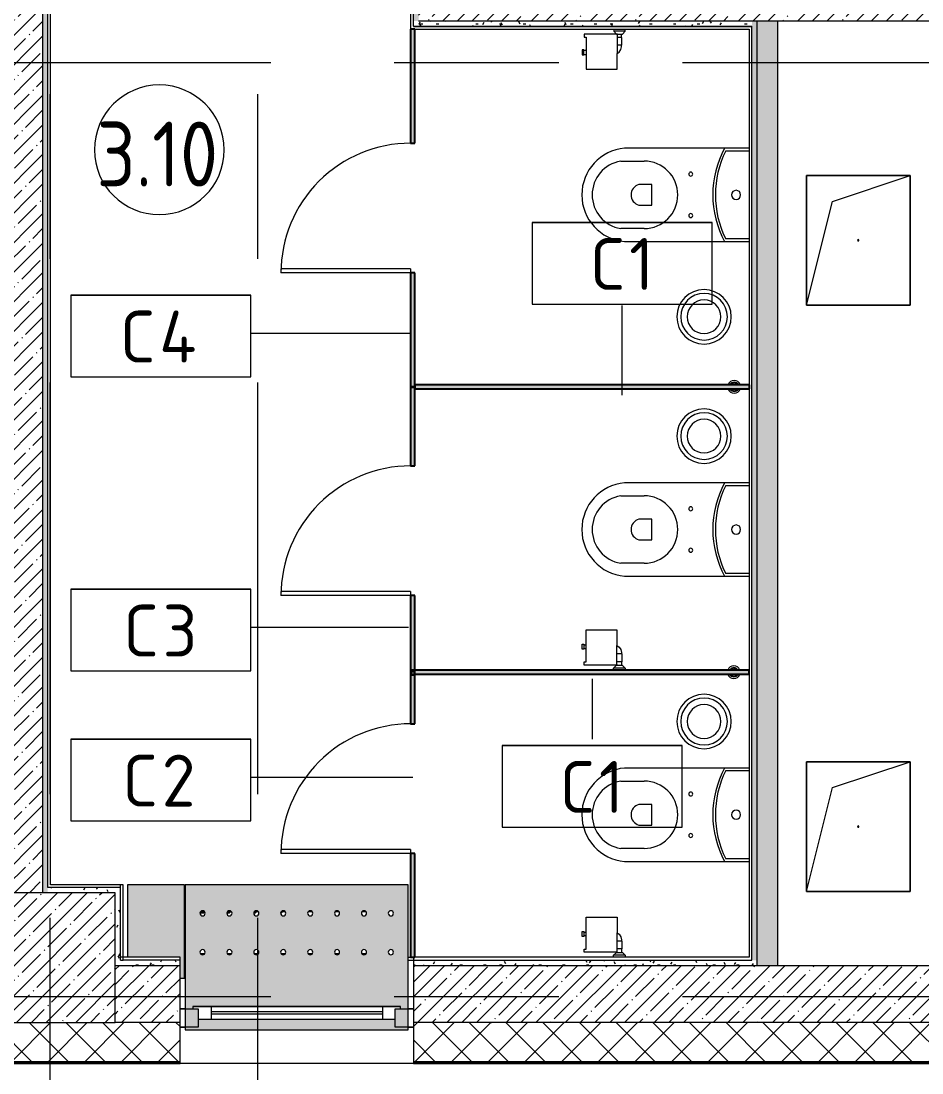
# Model space of a CAD drawing. Header units: millimetres. Extents: x 957 to 228198, y -8553 to 29000.
# Drawn here: x 55299 to 58773, y -295 to 3760 of the extents above; entities that cross this region are included whole.
import ezdxf

# ---------------------------------------------------------------- set-up
doc = ezdxf.new("R2010")
doc.units = ezdxf.units.MM
doc.linetypes.add('Осевая', pattern=[3175, 635, -476.25, 1587.5, -476.25])
for name, color, linetype, lineweight in [('A-AREA-IDEN', 7, 'Continuous', 9), ('A-DETL-GENF', 7, 'Continuous', 9), ('A-GENM', 7, 'Continuous', 9), ('A-GENM-1', 7, 'Continuous', 25), ('A-GENM-IDEN', 7, 'Continuous', 9), ('A-GLAZ', 7, 'Continuous', 9), ('A-GLAZ-1', 7, 'Continuous', 13), ('A-WALL', 7, 'Continuous', 9), ('I-WALL', 7, 'Continuous', 9), ('P-SANR-FIXT-1', 7, 'Continuous', 13), ('S-COLS', 7, 'Continuous', 9), ('Знаки', 7, 'Continuous', 9), ('Оси-2', 7, 'Осевая', 9)]:
    doc.layers.add(name, color=color, linetype=linetype, lineweight=lineweight)
for name, color, linetype, lineweight, true_color in [('A-DOOR-1', 7, 'Continuous', 9, 0xc0c0c0), ('A-WALL-1', 9, 'Continuous', 9, 0x808080), ('A-WALL-FNSH-1', 9, 'Continuous', 9, 0x808080), ('M-EQPM-1', 7, 'Continuous', 9, 0xb2b2b2), ('P-SANR-FIXT-2', 9, 'Continuous', 13, 0x808080)]:
    doc.layers.add(name, color=color, linetype=linetype, lineweight=lineweight, true_color=true_color)
doc.styles.add('GOST Common_3', font='GOST_Common.ttf', dxfattribs={"height": 200})
doc.styles.add('GOST Common_4', font='GOST_Common.ttf', dxfattribs={"width": 0.9, "height": 250})
pattern_1 = [(45, (-10247.55, 0), (-57.02463, 57.02463), []), (45, (-10190.526, 0), (-57.02463, 57.02463), [100.806, -20.161, 3.353, -16.808])]
pattern_2 = [(0, (-10247.55, 0), (121.92, 30.48), [10.058, -81.382, 10.058, -81.382, -487.68]), (0, (-10247.55, 0), (121.92, 30.48), [-182.88, 10.058, -172.822, 10.058, -81.382, -213.36]), (0, (-10247.55, 0), (121.92, 30.48), [-457.2, 10.058, -50.902, 10.058, -142.342]), (120, (-10201.83, 15.24), (-87.356454, 90.345817), [10.058, -81.382, 10.058, -81.382, -487.68]), (120, (-10201.83, 15.24), (-87.356454, 90.345817), [-182.88, 10.058, -172.822, 10.058, -81.382, -213.36]), (120, (-10201.83, 15.24), (-87.356454, 90.345817), [-457.2, 10.058, -50.902, 10.058, -142.342]), (240, (-10186.59, 76.2), (-34.563546, -120.825817), [10.058, -81.382, 10.058, -81.382, -487.68]), (240, (-10186.59, 76.2), (-34.563546, -120.825817), [-182.88, 10.058, -172.822, 10.058, -81.382, -213.36]), (240, (-10186.59, 76.2), (-34.563546, -120.825817), [-457.2, 10.058, -50.902, 10.058, -142.342])]

# ---------------------------------------------------------------- blocks, each defined once
blk = doc.blocks.new('BSC_Колонна _Прямоугольная - 500х500-V10-План расстановки мебели и оборудования 3 этажа в осях 12-23')
at = {"layer": 'S-COLS'}
h = blk.add_hatch(dxfattribs=at)
h.set_pattern_fill('FP_11', color=256, style=0, pattern_type=2)
h.set_pattern_definition([(45, (-65660, -150), (-57.02463, 57.02463), []), (45, (-65602.975, -150), (-57.02463, 57.02463), [100.806, -20.161, 3.353, -16.808])])
h.paths.add_polyline_path([(247.2, -250), (250, -250), (250, 250), (-250, 250), (-250, -250), (-30, -250)])
for p, q in [((250, 250), (-250, 250)), ((-250, 250), (-250, -250)), ((250, -250), (250, 250)), ((-250, -250), (250, -250))]:
    blk.add_line(p, q, dxfattribs=at)
blk = doc.blocks.new('120_Окно_СКБ_1Ст - 120_Окно_СКБ_1Ст 900х2500_h_-V47-План расстановки мебели и оборудования 3 этажа в осях 12-23')
at = {"layer": 'A-GLAZ'}
for p, q in [((-430, -57), (-450, -57)), ((450, -57), (430, -57)), ((-330, -107), (330, -107)), ((330, -117), (-330, -117)), ((-450, -127), (-430, -127)), ((430, -127), (450, -127))]:
    blk.add_line(p, q, dxfattribs=at)
at = {"layer": 'A-GLAZ-1'}
for p, q in [((-450, -127), (-450, -57)), ((-450, -57), (-380, -57)), ((-380, -57), (-380, -127)), ((380, -127), (380, -57)), ((380, -57), (450, -57)), ((450, -57), (450, -127)), ((380, -87), (-380, -87)), ((-380, -87), (-380, -127)), ((-330, -137), (-330, -87)), ((330, -137), (330, -87)), ((380, -127), (380, -87)), ((-380, -127), (-450, -127)), ((-380, -127), (-400, -127)), ((-400, -127), (-400, -137)), ((-400, -137), (400, -137)), ((400, -137), (-400, -137)), ((450, -127), (380, -127)), ((400, -127), (380, -127)), ((400, -137), (400, -127))]:
    blk.add_line(p, q, dxfattribs=at)
blk = doc.blocks.new('GM_Отверстие прямоугольное _в плите_ - Отверстие-21609437-План расстановки мебели и оборудования 3 этажа в осях 12-23')
at = {"layer": 'A-GENM'}
for p, q in [((-200, -250), (-200, 250)), ((-200, 250), (200, 250)), ((200, 250), (-200, 250)), ((-200, 250), (-200, -250)), ((-100, 150), (200, 250)), ((200, 250), (200, -250)), ((200, -250), (200, 250)), ((-200, -250), (-100, 150)), ((200, -250), (-200, -250)), ((-200, -250), (200, -250))]:
    blk.add_line(p, q, dxfattribs=at)
for start, end in [(360, 180), (180, 360)]:
    blk.add_arc((0, 0), 2.5, start, end, dxfattribs=at)
blk = doc.blocks.new('radiator_prado_classic_z_tip_30_po exemplyaru - Classic Z Тип 30-500-V182-План расстановки мебели и оборудования 3 этажа в осях 12-23')
at = {"layer": 'M-EQPM-1'}
for p, q in [((32.5, 223), (18.4, 223)), ((18.4, 223), (32.5, 223)), ((34.9, 228), (21.3, 228)), ((21.3, 228), (34.9, 228)), ((34.9, 228), (21.3, 228)), ((21.3, 228), (34.9, 228)), ((32.5, 223), (36.1, 226.6)), ((36.1, 226.6), (32.5, 223)), ((132.5, 223), (122.1, 223)), ((122.1, 223), (132.5, 223)), ((138.6, 228), (125, 228)), ((125, 228), (137.5, 228)), ((137.5, 228), (125, 228)), ((125, 228), (137.5, 228)), ((132.5, 223), (137.5, 228)), ((137.5, 228), (132.5, 223)), ((232.5, 223), (225.9, 223)), ((225.9, 223), (232.5, 223)), ((242.4, 228), (228.8, 228)), ((228.8, 228), (237.5, 228)), ((237.5, 228), (228.8, 228)), ((228.8, 228), (237.5, 228)), ((232.5, 223), (237.5, 228)), ((237.5, 228), (232.5, 223)), ((237.5, 228), (242.4, 228)), ((332.5, 223), (329.6, 223)), ((329.6, 223), (332.5, 223)), ((346.1, 228), (332.5, 228)), ((332.5, 228), (337.5, 228)), ((337.5, 228), (332.5, 228)), ((332.5, 228), (337.5, 228)), ((332.5, 223), (337.5, 228)), ((337.5, 228), (332.5, 223)), ((337.5, 228), (346.1, 228)), ((433.8, 224.3), (437.5, 228)), ((437.5, 228), (433.8, 224.3)), ((449.9, 228), (436.3, 228)), ((436.3, 228), (437.5, 228)), ((437.5, 228), (436.3, 228)), ((436.3, 228), (437.5, 228)), ((437.5, 228), (449.9, 228)), ((553.6, 228), (540, 228)), ((540, 228), (553.6, 228)), ((657.4, 228), (643.8, 228)), ((643.8, 228), (657.4, 228)), ((35.4, 64), (20.7, 64)), ((20.7, 64), (35.4, 64)), ((139.2, 64), (124.5, 64)), ((124.5, 64), (139.2, 64)), ((242.9, 64), (228.2, 64)), ((228.2, 64), (242.9, 64)), ((346.7, 64), (332, 64)), ((332, 64), (346.7, 64)), ((450.4, 64), (435.7, 64)), ((435.7, 64), (450.4, 64)), ((554.2, 64), (539.5, 64)), ((539.5, 64), (554.2, 64)), ((657.9, 64), (643.2, 64)), ((643.2, 64), (657.9, 64))]:
    blk.add_line(p, q, dxfattribs=at)
blk = doc.blocks.new('131_Сантехническая перегородка_Дверь_ поз_4 - СД-1-30830986-План расстановки мебели и оборудования 3 этажа в осях 12-23')
at = {"layer": 'A-GENM'}
for points in [[(-190, -8), (250, -8), (250, 8), (-190, 8)], [(750, -3), (750, -8), (1190, -8), (1190, 8), (750, 8)]]:
    blk.add_hatch(color=256, dxfattribs=at).paths.add_polyline_path(points)
at = {"layer": 'A-DOOR-1'}
for p, q in [((266, 508), (250, 508)), ((250, 8), (250, 508)), ((266, 8), (266, 508)), ((266, 8), (250, 8))]:
    blk.add_line(p, q, dxfattribs=at)
blk.add_arc((250, 8), 500, 360, 90, dxfattribs=at)
at = {"layer": 'A-GENM-1'}
for p, q in [((250, 8), (-190, 8)), ((-190, 8), (-190, -8)), ((250, -8), (250, 8)), ((1190, 8), (750, 8)), ((750, 8), (750, -8)), ((1190, -8), (1190, 8)), ((-190, -8), (250, -8)), ((750, -8), (1190, -8))]:
    blk.add_line(p, q, dxfattribs=at)
blk = doc.blocks.new('131_Сантехническая перегородка_Дверь - СД-1-30819167-План расстановки мебели и оборудования 3 этажа в осях 12-23')
at = {"layer": 'A-GENM'}
for points in [[(0, -8), (2, -8), (2, 7.5), (18, 7.5), (18, -8), (305.2, -8), (305.2, 8), (0, 7.5)], [(805.2, -8), (1109, -8), (1109, 8), (805.2, 8)]]:
    blk.add_hatch(color=256, dxfattribs=at).paths.add_polyline_path(points)
at = {"layer": 'A-DOOR-1'}
for p, q in [((321.2, 508), (305.2, 508)), ((305.2, 8), (305.2, 508)), ((321.2, 8), (321.2, 508)), ((321.2, 8), (305.2, 8))]:
    blk.add_line(p, q, dxfattribs=at)
blk.add_arc((305.2, 8), 500, 360, 90, dxfattribs=at)
at = {"layer": 'A-GENM-1'}
for p, q in [((305.2, 8), (0, 8)), ((0, 8), (0, -8)), ((305.2, -8), (305.2, 8)), ((1110.4, 8), (805.2, 8)), ((805.2, 8), (805.2, -8)), ((1110.4, -8), (1110.4, 8)), ((0, -8), (305.2, -8)), ((805.2, -8), (1110.4, -8))]:
    blk.add_line(p, q, dxfattribs=at)
blk = doc.blocks.new('131_Сантехническая перегородка_Дверь_сдвиг_ - СД-1-30823593-План расстановки мебели и оборудования 3 этажа в осях 12-23')
at = {"layer": 'A-GENM'}
for points in [[(0, -3), (0, -8), (400, -8), (400, 8), (0, 8)], [(900, 8), (900, -8), (1089, -8), (1089, 8)]]:
    blk.add_hatch(color=256, dxfattribs=at).paths.add_polyline_path(points)
at = {"layer": 'A-DOOR-1'}
for p, q in [((416, 508), (400, 508)), ((400, 8), (400, 508)), ((416, 8), (416, 508)), ((416, 8), (400, 8))]:
    blk.add_line(p, q, dxfattribs=at)
blk.add_arc((400, 8), 500, 360, 90, dxfattribs=at)
at = {"layer": 'A-GENM-1'}
for p, q in [((400, 8), (0, 8)), ((0, 8), (0, -8)), ((400, -8), (400, 8)), ((1100, 8), (900, 8)), ((900, 8), (900, -8)), ((1100, -8), (1100, 8)), ((0, -8), (400, -8)), ((900, -8), (1100, -8))]:
    blk.add_line(p, q, dxfattribs=at)
blk = doc.blocks.new('131_Сантехническая перегородка - СП-4-30819166-План расстановки мебели и оборудования 3 этажа в осях 12-23')
at = {"layer": 'A-GENM'}
blk.add_hatch(color=256, dxfattribs=at).paths.add_polyline_path([(308.4, 8), (41.3, 8), (41.3, -8), (1330, -8), (1330, 8), (1034.9, 8)])
at = {"layer": 'A-GENM', "flags": 128}
for points in [[(111.4, 8), (111, 8.5), (110.7, 9), (110.3, 9.5), (109.9, 9.9), (109.5, 10.4), (109.1, 10.8), (108.6, 11.2), (108.2, 11.6), (107.7, 12), (107.2, 12.3), (106.7, 12.7), (106.2, 13), (105.7, 13.3), (105.2, 13.6), (104.6, 13.8), (104, 14), (103.5, 14.3), (102.9, 14.4), (102.3, 14.6), (101.7, 14.7), (101.1, 14.9), (100.6, 14.9), (100, 15), (99.4, 15.1), (98.7, 15.1), (98.1, 15.1), (97.5, 15), (96.9, 15), (96.3, 14.9), (95.8, 14.8), (95.2, 14.7), (94.6, 14.5), (94, 14.4), (93.4, 14.2), (92.9, 13.9), (92.3, 13.7), (91.8, 13.4), (91.2, 13.2), (90.7, 12.9), (90.2, 12.5), (89.7, 12.2), (89.2, 11.8), (88.8, 11.4), (88.3, 11), (87.9, 10.6), (87.5, 10.2), (87.1, 9.7), (86.7, 9.3), (86.3, 8.8), (86, 8.3), (85.8, 8)], [(85.8, -8), (86.1, -8.5), (86.5, -9), (86.9, -9.5), (87.2, -9.9), (87.6, -10.4), (88.1, -10.8), (88.5, -11.2), (89, -11.6), (89.4, -12), (89.9, -12.3), (90.4, -12.7), (90.9, -13), (91.5, -13.3), (92, -13.6), (92.6, -13.8), (93.1, -14), (93.7, -14.3), (94.3, -14.4), (94.8, -14.6), (95.4, -14.7), (96, -14.9), (96.6, -14.9), (97.2, -15), (97.8, -15.1), (98.4, -15.1), (99, -15.1), (99.6, -15), (100.2, -15), (100.8, -14.9), (101.4, -14.8), (102, -14.7), (102.6, -14.5), (103.2, -14.4), (103.7, -14.2), (104.3, -13.9), (104.8, -13.7), (105.4, -13.4), (105.9, -13.2), (106.4, -12.9), (106.9, -12.5), (107.4, -12.2), (107.9, -11.8), (108.4, -11.4), (108.8, -11), (109.3, -10.6), (109.7, -10.2), (110.1, -9.7), (110.5, -9.3), (110.8, -8.8), (111.2, -8.3), (111.4, -8)]]:
    blk.add_lwpolyline(points, dxfattribs=at)
at = {"layer": 'A-GENM'}
for radius, start, end in [(24.6, 19.9113, 160.0887), (17.6, 28.9731, 151.0269), (15.1, 78.8699, 146.2189), (15.1, 33.7811, 53.124), (24.6, 199.9113, 340.0887), (17.6, 208.9731, 331.0269), (15.1, 213.7811, 233.124), (15.1, 258.8699, 326.2189)]:
    blk.add_arc((98.6, 0), radius, start, end, dxfattribs=at)
at = {"layer": 'A-GENM-1'}
for p, q in [((1330, 8), (39.9, 8)), ((39.9, 8), (39.9, -8)), ((1330, -8), (1330, 8)), ((39.9, -8), (1330, -8))]:
    blk.add_line(p, q, dxfattribs=at)
blk = doc.blocks.new('131_Сантехническая перегородка - СП-4-29831414-План расстановки мебели и оборудования 3 этажа в осях 12-23')
at = {"layer": 'A-GENM'}
blk.add_hatch(color=256, dxfattribs=at).paths.add_polyline_path([(292.5, 8), (25.5, 8), (25.5, -8), (1330, -8), (1330, 8), (1019.1, 8)])
at = {"layer": 'A-GENM', "flags": 128}
for points in [[(97, 8), (96.7, 8.5), (96.3, 9), (95.9, 9.5), (95.5, 9.9), (95.1, 10.4), (94.7, 10.8), (94.3, 11.2), (93.8, 11.6), (93.3, 12), (92.9, 12.3), (92.4, 12.7), (91.8, 13), (91.3, 13.3), (90.8, 13.6), (90.2, 13.8), (89.7, 14), (89.1, 14.3), (88.5, 14.4), (88, 14.6), (87.4, 14.7), (86.8, 14.9), (86.2, 14.9), (85.6, 15), (85, 15.1), (84.4, 15.1), (83.8, 15.1), (83.2, 15), (82.6, 15), (82, 14.9), (81.4, 14.8), (80.8, 14.7), (80.2, 14.5), (79.6, 14.4), (79.1, 14.2), (78.5, 13.9), (77.9, 13.7), (77.4, 13.4), (76.9, 13.2), (76.4, 12.9), (75.8, 12.5), (75.3, 12.2), (74.9, 11.8), (74.4, 11.4), (74, 11), (73.5, 10.6), (73.1, 10.2), (72.7, 9.7), (72.3, 9.3), (72, 8.8), (71.6, 8.3), (71.4, 8)], [(71.4, -8), (71.8, -8.5), (72.1, -9), (72.5, -9.5), (72.9, -9.9), (73.3, -10.4), (73.7, -10.8), (74.1, -11.2), (74.6, -11.6), (75.1, -12), (75.6, -12.3), (76.1, -12.7), (76.6, -13), (77.1, -13.3), (77.6, -13.6), (78.2, -13.8), (78.7, -14), (79.3, -14.3), (79.9, -14.4), (80.5, -14.6), (81.1, -14.7), (81.6, -14.9), (82.2, -14.9), (82.8, -15), (83.4, -15.1), (84, -15.1), (84.6, -15.1), (85.2, -15), (85.8, -15), (86.4, -14.9), (87, -14.8), (87.6, -14.7), (88.2, -14.5), (88.8, -14.4), (89.4, -14.2), (89.9, -13.9), (90.5, -13.7), (91, -13.4), (91.6, -13.2), (92.1, -12.9), (92.6, -12.5), (93.1, -12.2), (93.6, -11.8), (94, -11.4), (94.5, -11), (94.9, -10.6), (95.3, -10.2), (95.7, -9.7), (96.1, -9.3), (96.5, -8.8), (96.8, -8.3), (97, -8)]]:
    blk.add_lwpolyline(points, dxfattribs=at)
at = {"layer": 'A-GENM'}
for radius, start, end in [(24.6, 19.9113, 160.0887), (17.6, 28.9731, 151.0269), (15.1, 78.8699, 146.2189), (15.1, 33.7811, 53.124), (24.6, 199.9113, 340.0887), (17.6, 208.9731, 331.0269), (15.1, 213.7811, 233.124), (15.1, 258.8699, 326.2189)]:
    blk.add_arc((84.2, 0), radius, start, end, dxfattribs=at)
at = {"layer": 'A-GENM-1'}
for p, q in [((1330, 8), (25.5, 8)), ((25.5, 8), (25.5, -8)), ((1330, -8), (1330, 8)), ((25.5, -8), (1330, -8))]:
    blk.add_line(p, q, dxfattribs=at)
blk = doc.blocks.new('WC Seat_2 with Cistern-Wall Based - 640 x 360mm-30580118-План расстановки мебели и оборудования 3 этажа в осях 12-23')
at = {"layer": 'P-SANR-FIXT-2'}
for p, q in [((-5, 410.5), (-5, 500.5)), ((255, 500.5), (255, 410.5)), ((-55, 485.5), (-55, 100.5)), ((305, 100.5), (305, 485.5)), ((85, 430.5), (85, 380.5)), ((165, 380.5), (165, 430.5)), ((85, 380.5), (165, 380.5)), ((-55, 100.5), (-55, 5.5)), ((-45, 5.5), (-45, 95.6)), ((295, 95.6), (295, 5.5)), ((305, 5.5), (305, 100.5))]:
    blk.add_line(p, q, dxfattribs=at)
for centre, radius, start, end in [((125, 469.8), 180.7, 4.9791, 175.0209), ((125, 478.7), 131.8, 9.5273, 170.4727), ((125, 418.8), 41.7, 16.2602, 163.7398), ((125, 410.5), 130, 180, 360), ((45, 230.5), 7.5, 0, 180), ((45, 230.5), 7.5, 180, 360), ((205, 230.5), 7.5, 0, 180), ((205, 230.5), 7.5, 180, 360), ((125, -237), 382.5, 61.9275, 118.0725), ((125, -247), 382.5, 63.6122, 116.3878), ((125, 55.5), 17.5, 0, 180), ((125, 55.5), 17.5, 180, 360)]:
    blk.add_arc(centre, radius, start, end, dxfattribs=at)
blk = doc.blocks.new('мусорная корзина - Round_ Metal-V195-План расстановки мебели и оборудования 3 этажа в осях 12-23')
at = {"layer": 'P-SANR-FIXT-2'}
for radius, start, end in [(105, 0, 180), (90, 360, 180), (65, 0, 180), (105, 180, 360), (90, 180, 360), (65, 180, 360)]:
    blk.add_arc((0, 0), radius, start, end, dxfattribs=at)
blk = doc.blocks.new('Sanitary_Toilet-Accessories_Gessi_Wall-mounted-paper-roll-holder-65449 - Chrome-30913797-План расстановки мебели и оборудования 3 этажа в осях 12-23')
at = {"layer": 'A-DETL-GENF'}
for p, q in [((67725.8, 248.5), (67725.8, 305.7)), ((67725.8, 305.7), (67844.8, 305.7)), ((67844.8, 305.7), (67844.8, 245.4)), ((67710.8, 231.5), (67710.8, 250.5)), ((67710.8, 250.5), (67716.8, 250.5)), ((67716.8, 250.5), (67716.8, 248.5)), ((67716.8, 248.5), (67716.8, 233.5)), ((67716.8, 248.5), (67725.8, 248.5)), ((67725.8, 233.5), (67725.8, 248.5)), ((67844.8, 170), (67844.8, 245.4)), ((67844.8, 245.4), (67853.1, 239.9)), ((67716.8, 231.5), (67710.8, 231.5)), ((67725.8, 233.5), (67716.8, 233.5)), ((67716.8, 233.5), (67716.8, 231.5)), ((67725.8, 182.7), (67725.8, 233.5)), ((67861.8, 213.5), (67844.8, 213.5)), ((67853.1, 239.9), (67859.5, 230.3)), ((67859.5, 230.3), (67861.8, 219)), ((67861.8, 219), (67861.8, 213.5)), ((67861.8, 213.5), (67863.3, 213.5)), ((67863.3, 213.5), (67863.3, 183.5)), ((67718.3, 170.7), (67718.3, 182.7)), ((67718.3, 182.7), (67725.8, 182.7)), ((67844.8, 170.7), (67718.3, 170.7)), ((67831.8, 159), (67843.3, 170)), ((67843.3, 170), (67846.8, 170)), ((67861.8, 183.5), (67844.8, 183.5)), ((67846.8, 170), (67844.8, 170.7)), ((67844.8, 170), (67863.3, 170)), ((67863.3, 183.5), (67861.8, 183.5)), ((67861.8, 183.5), (67861.8, 170)), ((67861.8, 170), (67865.3, 170)), ((67865.3, 170), (67876.7, 159)), ((67831.8, 151), (67831.8, 159)), ((67876.6, 159), (67831.9, 159)), ((67876.7, 159), (67876.8, 151))]:
    blk.add_line(p, q, dxfattribs=at)
blk = doc.blocks.new('Sanitary_Toilet-Accessories_Gessi_Wall-mounted-paper-roll-holder-65449 - Chrome-V204-План расстановки мебели и оборудования 3 этажа в осях 12-23')
at = {"layer": 'A-DETL-GENF'}
for p, q in [((69685.8, 305.7), (69685.8, 245.4)), ((69804.8, 305.7), (69685.8, 305.7)), ((69804.8, 248.5), (69804.8, 305.7)), ((69685.8, 245.4), (69677.4, 239.9)), ((69685.8, 170), (69685.8, 245.4)), ((69804.8, 233.5), (69804.8, 248.5)), ((69813.8, 248.5), (69804.8, 248.5)), ((69813.8, 250.5), (69813.8, 248.5)), ((69819.8, 250.5), (69813.8, 250.5)), ((69813.8, 248.5), (69813.8, 233.5)), ((69819.8, 231.5), (69819.8, 250.5)), ((69667.3, 213.5), (69667.3, 183.5)), ((69668.8, 213.5), (69667.3, 213.5)), ((69671, 230.3), (69668.8, 219)), ((69668.8, 219), (69668.8, 213.5)), ((69668.8, 213.5), (69685.8, 213.5)), ((69677.4, 239.9), (69671, 230.3)), ((69804.8, 233.5), (69813.8, 233.5)), ((69804.8, 182.7), (69804.8, 233.5)), ((69813.8, 233.5), (69813.8, 231.5)), ((69813.8, 231.5), (69819.8, 231.5)), ((69665.3, 170), (69653.8, 159)), ((69668.8, 170), (69665.3, 170)), ((69667.3, 183.5), (69668.8, 183.5)), ((69685.8, 170), (69667.3, 170)), ((69668.8, 183.5), (69685.8, 183.5)), ((69668.8, 183.5), (69668.8, 170)), ((69683.8, 170), (69685.8, 170.7)), ((69687.3, 170), (69683.8, 170)), ((69685.8, 170.7), (69812.3, 170.7)), ((69698.7, 159), (69687.3, 170)), ((69812.3, 182.7), (69804.8, 182.7)), ((69812.3, 170.7), (69812.3, 182.7)), ((69653.8, 159), (69653.8, 151)), ((69653.9, 159), (69698.6, 159)), ((69698.8, 151), (69698.7, 159))]:
    blk.add_line(p, q, dxfattribs=at)
blk = doc.blocks.new('Зашивка радиатора_ СУ - Зашивка радиатора  М15-33170478-План расстановки мебели и оборудования 3 этажа в осях 12-23')
at = {"layer": 'Знаки'}
h = blk.add_hatch(color=256, dxfattribs=at)
h.paths.add_polyline_path([(440, 380.1), (-370, 380.1), (-370, -179.9), (490, -179.9), (490, 380.1)])
h.paths.add_polyline_path([(421.8, 339.1), (440, 339.1), (440, 299.1), (460, 299.1), (460, 289.1), (-340, 289.1), (-340, 299.1), (-320, 299.1), (-320, 339.1), (399.5, 339.1)])
h.paths.add_polyline_path([(8.2, 90.4), (13.2, 89), (16.9, 85.4), (18.2, 80.4), (16.9, 75.4), (13.2, 71.7), (8.2, 70.4), (3.2, 71.7), (-0.4, 75.4), (-1.8, 80.4), (-0.4, 85.4), (3.2, 89), (5.7, 90)])
h.paths.add_polyline_path([(112, 90.4), (117, 89), (120.7, 85.4), (122, 80.4), (120.7, 75.4), (117, 71.7), (112, 70.4), (107, 71.7), (103.3, 75.4), (102, 80.4), (103.3, 85.4), (107, 89), (109.4, 90)])
h.paths.add_polyline_path([(215.7, 90.4), (220.7, 89), (224.4, 85.4), (225.7, 80.4), (224.4, 75.4), (220.7, 71.7), (215.7, 70.4), (210.7, 71.7), (207.1, 75.4), (205.7, 80.4), (207.1, 85.4), (210.7, 89), (213.2, 90)])
h.paths.add_polyline_path([(423.2, 90.4), (428.2, 89), (431.9, 85.4), (433.2, 80.4), (431.9, 75.4), (428.2, 71.7), (423.2, 70.4), (418.2, 71.7), (414.6, 75.4), (413.2, 80.4), (414.6, 85.4), (418.2, 89), (420.7, 90)])
h.paths.add_polyline_path([(319.5, 90.4), (324.5, 89), (328.2, 85.4), (329.5, 80.4), (328.2, 75.4), (324.5, 71.7), (319.5, 70.4), (314.5, 71.7), (310.8, 75.4), (309.5, 80.4), (310.8, 85.4), (314.5, 89), (316.9, 90)])
h.paths.add_polyline_path([(-303, 90.4), (-298, 89), (-294.3, 85.4), (-293, 80.4), (-294.3, 75.4), (-298, 71.7), (-303, 70.4), (-308, 71.7), (-311.7, 75.4), (-313, 80.4), (-311.7, 85.4), (-308, 89), (-305.6, 90)])
h.paths.add_polyline_path([(-199.3, 90.4), (-194.3, 89), (-190.6, 85.4), (-189.3, 80.4), (-190.6, 75.4), (-194.3, 71.7), (-199.3, 70.4), (-204.3, 71.7), (-207.9, 75.4), (-209.3, 80.4), (-207.9, 85.4), (-204.3, 89), (-201.8, 90)])
h.paths.add_polyline_path([(-95.5, 90.4), (-90.5, 89), (-86.8, 85.4), (-85.5, 80.4), (-86.8, 75.4), (-90.5, 71.7), (-95.5, 70.4), (-100.5, 71.7), (-104.2, 75.4), (-105.5, 80.4), (-104.2, 85.4), (-100.5, 89), (-98.1, 90)])
h.paths.add_polyline_path([(215.7, -59.6), (220.7, -61), (224.4, -64.6), (225.7, -69.6), (224.4, -74.6), (220.7, -78.3), (215.7, -79.6), (210.7, -78.3), (207.1, -74.6), (205.7, -69.6), (207.1, -64.6), (210.7, -61), (213.2, -60)])
h.paths.add_polyline_path([(319.5, -59.6), (324.5, -61), (328.2, -64.6), (329.5, -69.6), (328.2, -74.6), (324.5, -78.3), (319.5, -79.6), (314.5, -78.3), (310.8, -74.6), (309.5, -69.6), (310.8, -64.6), (314.5, -61), (316.9, -60)])
h.paths.add_polyline_path([(8.2, -59.6), (13.2, -61), (16.9, -64.6), (18.2, -69.6), (16.9, -74.6), (13.2, -78.3), (8.2, -79.6), (3.2, -78.3), (-0.4, -74.6), (-1.8, -69.6), (-0.4, -64.6), (3.2, -61), (5.7, -60)])
h.paths.add_polyline_path([(-199.3, -59.6), (-194.3, -61), (-190.6, -64.6), (-189.3, -69.6), (-190.6, -74.6), (-194.3, -78.3), (-199.3, -79.6), (-204.3, -78.3), (-207.9, -74.6), (-209.3, -69.6), (-207.9, -64.6), (-204.3, -61), (-201.8, -60)])
h.paths.add_polyline_path([(-303, -59.6), (-298, -61), (-294.3, -64.6), (-293, -69.6), (-294.3, -74.6), (-298, -78.3), (-303, -79.6), (-308, -78.3), (-311.7, -74.6), (-313, -69.6), (-311.7, -64.6), (-308, -61), (-305.6, -60)])
h.paths.add_polyline_path([(423.2, -59.6), (428.2, -61), (431.9, -64.6), (433.2, -69.6), (431.9, -74.6), (428.2, -78.3), (423.2, -79.6), (418.2, -78.3), (414.6, -74.6), (413.2, -69.6), (414.6, -64.6), (418.2, -61), (420.7, -60)])
h.paths.add_polyline_path([(-95.5, -59.6), (-90.5, -61), (-86.8, -64.6), (-85.5, -69.6), (-86.8, -74.6), (-90.5, -78.3), (-95.5, -79.6), (-100.5, -78.3), (-104.2, -74.6), (-105.5, -69.6), (-104.2, -64.6), (-100.5, -61), (-98.1, -60)])
h.paths.add_polyline_path([(112, -59.6), (117, -61), (120.7, -64.6), (122, -69.6), (120.7, -74.6), (117, -78.3), (112, -79.6), (107, -78.3), (103.3, -74.6), (102, -69.6), (103.3, -64.6), (107, -61), (109.4, -60)])
for p, q in [((490, 380.1), (-370, 380.1)), ((-370, 380.1), (-370, -179.9)), ((490, -179.9), (490, 380.1)), ((-370, -179.9), (490, -179.9))]:
    blk.add_line(p, q, dxfattribs=at)
for centre, start, end in [((-303, 80.4), 0, 180), ((-199.3, 80.4), 0, 180), ((-95.5, 80.4), 0, 180), ((8.2, 80.4), 0, 180), ((112, 80.4), 0, 180), ((215.7, 80.4), 0, 180), ((319.5, 80.4), 0, 180), ((423.2, 80.4), 0, 180), ((-303, 80.4), 180, 0), ((-199.3, 80.4), 180, 0), ((-95.5, 80.4), 180, 360), ((8.2, 80.4), 180, 0), ((112, 80.4), 180, 0), ((215.7, 80.4), 180, 0), ((319.5, 80.4), 180, 0), ((423.2, 80.4), 180, 0), ((-303, -69.6), 0, 180), ((-303, -69.6), 180, 0), ((-199.3, -69.6), 0, 180), ((-199.3, -69.6), 180, 0), ((-95.5, -69.6), 0, 180), ((-95.5, -69.6), 180, 0), ((8.2, -69.6), 0, 180), ((8.2, -69.6), 180, 0), ((112, -69.6), 0, 180), ((112, -69.6), 180, 0), ((215.7, -69.6), 0, 180), ((215.7, -69.6), 180, 0), ((319.5, -69.6), 0, 180), ((319.5, -69.6), 180, 0), ((423.2, -69.6), 0, 180), ((423.2, -69.6), 180, 0)]:
    blk.add_arc(centre, 10, start, end, dxfattribs=at)
blk = doc.blocks.new('Зашивка радиатора_ СУ М18 - Зашивка радиатора  М18-33180813-План расстановки мебели и оборудования 3 этажа в осях 12-23')
at = {"layer": 'Знаки'}
blk.add_hatch(color=256, dxfattribs=at).paths.add_polyline_path([(567.2, 180), (550, 180), (550, -179.9), (770, -179.9), (770, 100.1), (567.2, 100.1), (567.2, 131.1)])
for p, q in [((567.2, 180), (550, 180)), ((550, 180), (550, -179.9)), ((770, -179.9), (770, 100.1)), ((550, -179.9), (770, -179.9))]:
    blk.add_line(p, q, dxfattribs=at)
blk = doc.blocks.new('Марка_Помещения - Номер-25198446-План расстановки мебели и оборудования 3 этажа в осях 12-23')
at = {"layer": 'A-AREA-IDEN'}
for start, end in [(360, 180), (180, 360)]:
    blk.add_arc((0, 0), 2.5, start, end, dxfattribs=at)
blk = doc.blocks.new('Mark Reiling - Mark Reiling-26174330-План расстановки мебели и оборудования 3 этажа в осях 12-23')
at = {"layer": 'A-GENM-IDEN'}
for p, q in [((-3.47, 1.49), (-3.47, -1.663)), ((-3.47, 1.49), (3.47, 1.49)), ((3.47, 1.49), (-3.47, 1.49)), ((-3.47, 1.49), (-3.47, -1.663)), ((3.47, -1.663), (3.47, 1.49)), ((3.47, -1.663), (3.47, 1.49)), ((-3.47, -1.663), (3.47, -1.663)), ((-3.47, -1.663), (3.47, -1.663))]:
    blk.add_line(p, q, dxfattribs=at)

msp = doc.modelspace()

# ---------------------------------------------------------------- hatches: boundary and pattern name
at = {"layer": 'A-WALL'}
h = msp.add_hatch(dxfattribs=at)
h.set_pattern_fill('FP_20', color=256, style=0, pattern_type=2)
h.set_pattern_definition([(45, (-10247.55, 0), (-70.71068, 70.71068), []), (135, (-10247.55, 0), (-70.71068, -70.71068), [])])
h.paths.add_polyline_path([(65232.4, -250), (65452.4, -250), (65452.4, -100), (61312.4, -100), (61312.4, -250), (63682.4, -250)])
h.paths.add_polyline_path([(56812.4, -250), (60412.4, -250), (60412.4, -100), (56812.4, -100)])
h.paths.add_polyline_path([(54912.4, -250), (55912.4, -250), (55912.4, -100), (54912.4, -100)])
h.paths.add_polyline_path([(53462.4, -250), (54012.4, -250), (54012.4, -100), (53462.4, -100), (53462.4, -118)])
h.paths.add_polyline_path([(51362.4, -250), (51362.4, -100), (50662.4, -100), (50662.4, -250), (51300.1, -250)])
h.paths.add_polyline_path([(47562.4, -250), (47562.4, -100), (46379.5, -100), (46379.5, -250), (47303.9, -250)])
at = {"layer": 'I-WALL'}
h = msp.add_hatch(dxfattribs=at)
h.set_pattern_fill('FP_68', color=256, style=0, pattern_type=2)
h.set_pattern_definition(pattern_2)
h.paths.add_polyline_path([(56812.4, 3760), (56832.4, 3760), (56832.4, 7660), (56812.4, 7660), (56812.4, 3980)])
h = msp.add_hatch(dxfattribs=at)
h.set_pattern_fill('FP_17', color=256, style=0, pattern_type=2)
h.set_pattern_definition(pattern_1)
h.paths.add_polyline_path([(55162.4, 400), (55382.4, 400), (55382.4, 7400), (55162.4, 7400), (55162.4, 526.5)])
h = msp.add_hatch(dxfattribs=at)
h.set_pattern_fill('FP_68', color=256, style=0, pattern_type=2)
h.set_pattern_definition(pattern_2)
h.paths.add_polyline_path([(55382.4, 400), (55402.4, 400), (55402.4, 7380), (55382.4, 7380), (55382.4, 591.4)])
h = msp.add_hatch(dxfattribs=at)
h.set_pattern_fill('FP_17', color=256, style=0, pattern_type=2)
h.set_pattern_definition(pattern_1)
h.paths.add_polyline_path([(60172.4, 3760), (60172.4, 3980), (56832.4, 3980), (56832.4, 3760), (60072.4, 3760)])
h = msp.add_hatch(dxfattribs=at)
h.set_pattern_fill('FP_68', color=256, style=0, pattern_type=2)
h.set_pattern_definition(pattern_2)
h.paths.add_polyline_path([(58117.4, 3740), (58117.3, 3760), (56812.4, 3760), (56812.4, 3740), (58117.4, 3740)])
h = msp.add_hatch(dxfattribs=at)
h.set_pattern_fill('FP_68', color=256, style=0, pattern_type=2)
h.set_pattern_definition(pattern_2)
h.paths.add_polyline_path([(58137.4, 140), (58137.4, 3760), (58117.4, 3760), (58117.4, 140)])
h = msp.add_hatch(dxfattribs=at)
h.set_pattern_fill('FP_23', color=256, style=0, pattern_type=2)
h.set_pattern_definition([(135, (-10247.55, 0), (-75.43415, -75.43415), [106.68, -17.78, 3.556, -17.78]), (135, (-10247.55, 75.39), (-75.43415, -75.43415), []), (50, (-10247.55, 0), (127.52922, -11.15758), [13.335, -146.685]), (355, (-10247.55, 0), (-24.66966, 133.74002), [10.668, -117.348]), (100.451, (-10236.92, -0.93), (102.85973, 122.58178), [11.333, -124.663]), (46.184, (-10247.55, 35.56), (189.75516, -29.43036), [20.002, -220.027]), (96.636, (-10231.74, 33.1), (166.1822, 173.1996), [17, -186.995]), (351.184, (-10247.55, 35.56), (166.18393, 173.1976), [16.002, -176.022]), (21, (-10229.77, 26.67), (106.13027, -71.58603), [13.335, -146.685]), (326, (-10229.77, 26.67), (43.26188, 128.93175), [10.668, -117.348]), (71.451, (-10220.93, 20.7), (149.39198, 57.34505), [11.333, -124.663]), (37.5, (-10247.55, 0), (2.162228, 59.188357), [3.353, -112.573, 3.353, -115.773, -117.792]), (37.5, (-10247.55, 0), (2.162228, 59.188357), [-235.052, 3.353, -114.44]), (7.5, (-10247.55, 0), (46.77386, 70.12615), [3.353, -64.567, 3.353, -109.906, -44.894]), (7.5, (-10247.55, 0), (46.77386, 70.12615), [-181.178, 3.353, -41.542]), (327.5, (-10287.2, 0), (94.91367, -4.010093), [3.353, -41.097, 3.353, -135.331, -184.023]), (327.5, (-10287.2, 0), (94.91367, -4.010093), [-183.134, 3.353, -180.67]), (317.5, (-10304.98, 0), (103.69057, 17.79882), [3.353, -54.432, 3.353, -88.748, -130.683]), (317.5, (-10304.98, 0), (103.69057, 17.79882), [-149.885, 3.353, -127.33])])
h.paths.add_polyline_path([(58137.6, 120), (58217.4, 120), (58217.4, 3760), (58137.4, 3760), (58137.4, 120)])
h = msp.add_hatch(dxfattribs=at)
h.set_pattern_fill('FP_68', color=256, style=0, pattern_type=2)
h.set_pattern_definition(pattern_2)
h.paths.add_polyline_path([(55662.4, 400), (55682.4, 400), (55682.4, 420), (55402.4, 420), (55402.4, 400), (55659.6, 400)])
h = msp.add_hatch(dxfattribs=at)
h.set_pattern_fill('FP_68', color=256, style=0, pattern_type=2)
h.set_pattern_definition(pattern_2)
h.paths.add_polyline_path([(55682.4, 120), (55682.4, 400), (55662.4, 400), (55662.4, 120)])
h = msp.add_hatch(dxfattribs=at)
h.set_pattern_fill('FP_68', color=256, style=0, pattern_type=2)
h.set_pattern_definition(pattern_2)
h.paths.add_polyline_path([(58106.4, 120), (58137.4, 120), (58137.4, 140), (56812.4, 140), (56812.4, 120), (57839.4, 120)])
h.paths.add_polyline_path([(55709.6, 120), (55912.4, 120), (55912.4, 140), (55682.4, 140), (55682.4, 120)])
h = msp.add_hatch(dxfattribs=at)
h.set_pattern_fill('FP_17', color=256, style=0, pattern_type=2)
h.set_pattern_definition(pattern_1)
h.paths.add_polyline_path([(61472.4, -100), (61612.4, -100), (61612.4, 120), (61312.4, 120), (61312.4, -100)])
h.paths.add_polyline_path([(60382.5, -100), (60412.4, -100), (60412.4, 120), (56812.4, 120), (56812.4, -100), (60019.2, -100)])
h.paths.add_polyline_path([(55912.4, -100), (55912.4, 120), (55662.4, 120), (55662.4, -100)])

# ---------------------------------------------------------------- linework, layer by layer
at = {"layer": 'A-GENM-IDEN'}
for p, q in [((57617.2, 2318.4), (57617.2, 2664)), ((56798.7, 2556.1), (56185.3, 2556.1)), ((56792.9, 1422.8), (56185.3, 1422.8)), ((57500.8, 1224.9), (57500.8, 992.2)), ((56810.3, 844.5), (56185.3, 844.5))]:
    msp.add_line(p, q, dxfattribs=at)
at = {"layer": 'A-WALL'}
for p, q in [((55382.4, 7400), (55382.4, 400)), ((58117.4, 140), (58117.4, 3740)), ((58137.4, 120), (58137.4, 3760)), ((56812.4, 140), (58117.4, 140)), ((55662.4, 120), (55912.4, 120)), ((56812.4, 120), (60412.4, 120)), ((55912.4, -100), (55662.4, -100)), ((60412.4, -100), (56812.4, -100)), ((54912.4, -250), (55912.4, -250)), ((54912.4, -253), (55912.4, -253)), ((56812.4, -258), (55912.4, -258)), ((56812.4, -250), (60412.4, -250)), ((56812.4, -253), (60412.4, -253))]:
    msp.add_line(p, q, dxfattribs=at)
at = {"layer": 'A-WALL-1'}
for p, q in [((55402.4, 420), (55402.4, 7380)), ((56812.4, 3740), (58117.4, 3740)), ((58818.3, 3760), (56832.4, 3760)), ((58217.4, 120), (58217.4, 3760)), ((55682.4, 420), (55402.4, 420)), ((55912.4, 140), (55693.4, 140)), ((55912.4, -250), (55912.4, 140)), ((56812.4, 140), (56812.4, -250))]:
    msp.add_line(p, q, dxfattribs=at)
at = {"layer": 'A-WALL-FNSH-1'}
for p, q in [((56801.4, 7649), (56801.4, 3729)), ((56812.4, 3740), (56812.4, 7660)), ((55413.4, 431), (55413.4, 7369)), ((56812.4, 3739), (58117.4, 3739)), ((56801.4, 3729), (58106.4, 3729)), ((58106.4, 3729), (58106.4, 151)), ((55693.4, 431), (55413.4, 431)), ((55682.4, 140), (55682.4, 431)), ((55693.4, 140), (55693.4, 431)), ((55912.4, 151), (55682.4, 151)), ((55682.4, 140), (55693.4, 140)), ((55912.4, 140), (55912.4, 151)), ((58106.4, 151), (56812.4, 151)), ((56812.4, 151), (56812.4, 140)), ((54912.4, -258), (55912.4, -258)), ((55912.4, -258), (55912.4, -250)), ((56812.4, -250), (56812.4, -258)), ((56812.4, -258), (60412.4, -258))]:
    msp.add_line(p, q, dxfattribs=at)
at = {"layer": 'I-WALL'}
for p, q in [((56812.4, 3740), (56812.4, 3739)), ((55929.6, 151), (55932.4, 151)), ((55929.6, 140), (55932.4, 140)), ((56792.4, 151), (56801.4, 151)), ((56792.4, 140), (56812.4, 140))]:
    msp.add_line(p, q, dxfattribs=at)
at = {"layer": 'Оси-2'}
for p, q in [((55412.4, -331.5), (55412.4, 24850)), ((56212.4, -331.5), (56212.4, 24850)), ((28163.2, 3600), (72002.4, 3600)), ((28163.2, 0), (72002.4, 0))]:
    msp.add_line(p, q, dxfattribs=at)

# ---------------------------------------------------------------- block references
at = {"layer": 'A-AREA-IDEN', "xscale": 99.99999999999993, "yscale": 99.99999999999993, "zscale": 99.99999999999993}
msp.add_blockref('Марка_Помещения - Номер-25198446-План расстановки мебели и оборудования 3 этажа в осях 12-23', (55832.6, 3263.7), dxfattribs=at)
at = {"layer": 'A-GENM'}
for name, p, rotation in [('131_Сантехническая перегородка_Дверь_ поз_4 - СД-1-30830986-План расстановки мебели и оборудования 3 этажа в осях 12-23', (56809.4, 2539), 89.99999999997657), ('131_Сантехническая перегородка - СП-4-30819166-План расстановки мебели и оборудования 3 этажа в осях 12-23', (58147.8, 2350), 180), ('131_Сантехническая перегородка_Дверь - СД-1-30819167-План расстановки мебели и оборудования 3 этажа в осях 12-23', (56809.4, 1240), 89.99999999997657), ('131_Сантехническая перегородка - СП-4-29831414-План расстановки мебели и оборудования 3 этажа в осях 12-23', (58132, 1250), 180), ('131_Сантехническая перегородка_Дверь_сдвиг_ - СД-1-30823593-План расстановки мебели и оборудования 3 этажа в осях 12-23', (56809.4, 151), 89.99999999997657)]:
    msp.add_blockref(name, p, dxfattribs=dict(at, rotation=rotation))
for p in [(58527.4, 2915), (58527.4, 655)]:
    msp.add_blockref('GM_Отверстие прямоугольное _в плите_ - Отверстие-21609437-План расстановки мебели и оборудования 3 этажа в осях 12-23', p, dxfattribs=at)
at = {"layer": 'A-GENM-IDEN', "xscale": 99.99999999999993, "yscale": 99.99999999999993, "zscale": 99.99999999999993}
for p in [(57617.2, 2834.5), (55838.3, 2554.6), (55838.3, 1421.3), (55838.3, 843), (57500.8, 818.7)]:
    msp.add_blockref('Mark Reiling - Mark Reiling-26174330-План расстановки мебели и оборудования 3 этажа в осях 12-23', p, dxfattribs=at)
at = {"layer": 'A-GLAZ', "rotation": 180}
msp.add_blockref('120_Окно_СКБ_1Ст - 120_Окно_СКБ_1Ст 900х2500_h_-V47-План расстановки мебели и оборудования 3 этажа в осях 12-23', (56362.4, -175), dxfattribs=at)
at = {"layer": 'M-EQPM-1'}
msp.add_blockref('radiator_prado_classic_z_tip_30_po exemplyaru - Classic Z Тип 30-500-V182-План расстановки мебели и оборудования 3 этажа в осях 12-23', (55971.1, 100), dxfattribs=at)
at = {"layer": 'P-SANR-FIXT-1', "rotation": 180}
msp.add_blockref('Sanitary_Toilet-Accessories_Gessi_Wall-mounted-paper-roll-holder-65449 - Chrome-V204-План расстановки мебели и оборудования 3 этажа в осях 12-23', (127283, 3880), dxfattribs=at)
at = {"layer": 'P-SANR-FIXT-1'}
for p in [(-10247.9, 1107), (-10247.6, 0)]:
    msp.add_blockref('Sanitary_Toilet-Accessories_Gessi_Wall-mounted-paper-roll-holder-65449 - Chrome-30913797-План расстановки мебели и оборудования 3 этажа в осях 12-23', p, dxfattribs=at)
at = {"layer": 'P-SANR-FIXT-2', "rotation": 89.99999999999986}
for p in [(58111.9, 2965), (58111.9, 1675), (58111.9, 575.5)]:
    msp.add_blockref('WC Seat_2 with Cistern-Wall Based - 640 x 360mm-30580118-План расстановки мебели и оборудования 3 этажа в осях 12-23', p, dxfattribs=at)
at = {"layer": 'P-SANR-FIXT-2'}
for p in [(57932.7, 2620), (57932.7, 2160), (57932.7, 1060)]:
    msp.add_blockref('мусорная корзина - Round_ Metal-V195-План расстановки мебели и оборудования 3 этажа в осях 12-23', p, dxfattribs=at)
at = {"layer": 'S-COLS'}
msp.add_blockref('BSC_Колонна _Прямоугольная - 500х500-V10-План расстановки мебели и оборудования 3 этажа в осях 12-23', (55412.4, 150), dxfattribs=at)
at = {"layer": 'Знаки', "rotation": 180}
for name, p in [('Зашивка радиатора_ СУ М18 - Зашивка радиатора  М18-33180813-План расстановки мебели и оборудования 3 этажа в осях 12-23', (56479.6, 251.1)), ('Зашивка радиатора_ СУ - Зашивка радиатора  М15-33170478-План расстановки мебели и оборудования 3 этажа в осях 12-23', (56422.4, 251.1))]:
    msp.add_blockref(name, p, dxfattribs=at)

# ---------------------------------------------------------------- texts
at = {"layer": 'A-AREA-IDEN', "insert": (55590.7, 3372.3), "char_height": 250, "width": 606.076, "attachment_point": 1, "style": 'GOST Common_4'}
msp.add_mtext('3.10', dxfattribs=at)
at = {"layer": 'A-GENM-IDEN', "char_height": 200, "attachment_point": 1, "style": 'GOST Common_3'}
for s, insert, width in [('\\fGOST Common|b0|i0|c204|p34|;С', (57498.6, 2923.6), 176.371), ('\\fGOST Common|b0|i0|c204|p34|;1', (57644.1, 2923.6), 120.253), ('\\fGOST Common|b0|i0|c204|p34|;С', (55686.7, 2643.7), 176.371), ('\\fGOST Common|b0|i0|c204|p34|;4', (55832.2, 2643.7), 200.422), ('\\fGOST Common|b0|i0|c204|p34|;С', (55699.7, 1510.4), 176.371), ('\\fGOST Common|b0|i0|c204|p34|;3', (55845.2, 1510.4), 168.354), ('\\fGOST Common|b0|i0|c204|p34|;С', (55696.2, 932.1), 176.371), ('\\fGOST Common|b0|i0|c204|p34|;2', (55841.7, 932.1), 176.371), ('\\fGOST Common|b0|i0|c204|p34|;С', (57382.2, 907.7), 176.371), ('\\fGOST Common|b0|i0|c204|p34|;1', (57527.7, 907.7), 120.253)]:
    msp.add_mtext(s, dxfattribs=dict(at, insert=insert, width=width))

doc.saveas('drawing.dxf')
